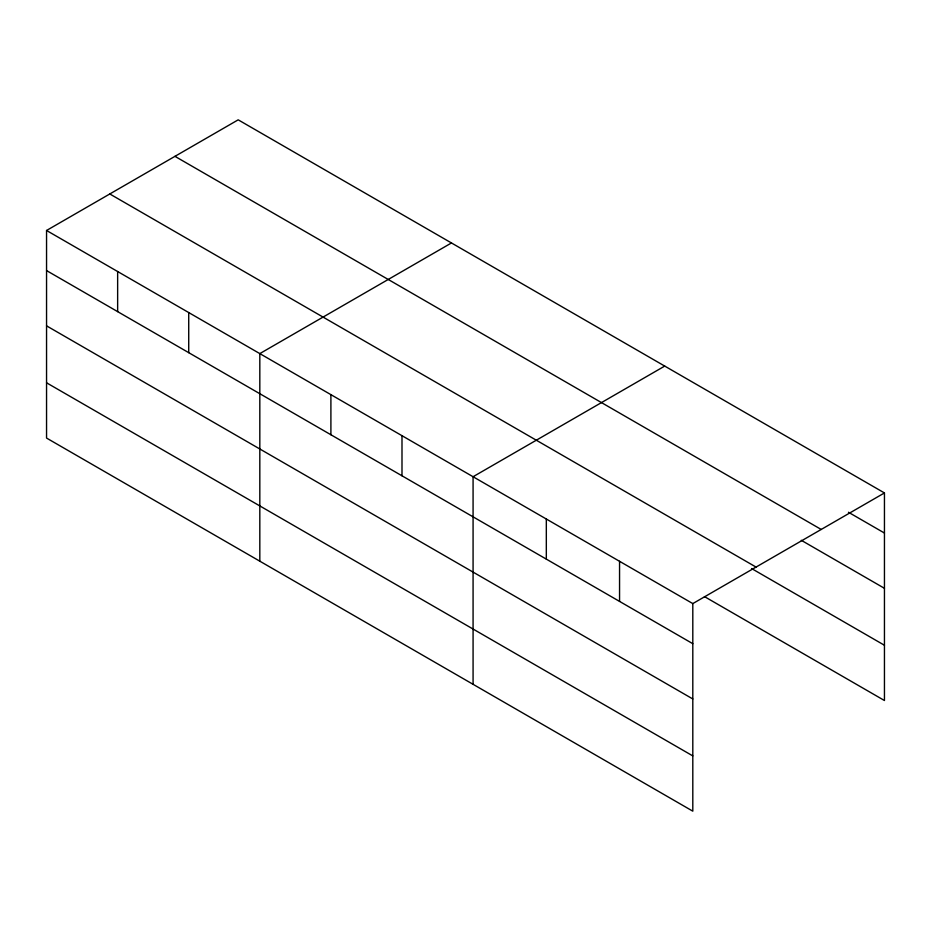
<?xml version="1.0" encoding="UTF-8"?>
<svg xmlns="http://www.w3.org/2000/svg" width="931" height="931" viewBox="0 0 931 931"><rect width="100%" height="100%" fill="white"/><g stroke="black" fill="none" stroke-linecap="round" stroke-linejoin="round"><path stroke-width="1.4" d="M692.804 698.96L692.804 603.591L46.55 230.481L46.55 438.059L692.804 811.169L692.804 698.96L46.55 325.85M704.453 596.596L884.45 700.519L884.45 492.941L238.196 119.831L46.55 230.481M451.465 242.956L259.819 353.605L259.819 561.184M664.722 366.081L473.076 476.73L473.076 684.308M692.804 603.591L884.45 492.941M848.455 512.259L884.45 533.044M174.958 156.338L821.212 529.46M801.277 540.294L884.45 588.311M109.788 193.962L756.042 567.072M751.62 568.562L884.45 645.253M46.55 270.584L692.804 643.693M46.55 382.792L692.804 755.902M619.557 561.3L619.557 601.403M546.322 519.021L546.322 559.112M401.994 435.685L401.994 475.788M330.901 394.651L330.901 434.742M188.725 312.56L188.725 352.663M117.643 271.515L117.643 311.617"/></g></svg>
